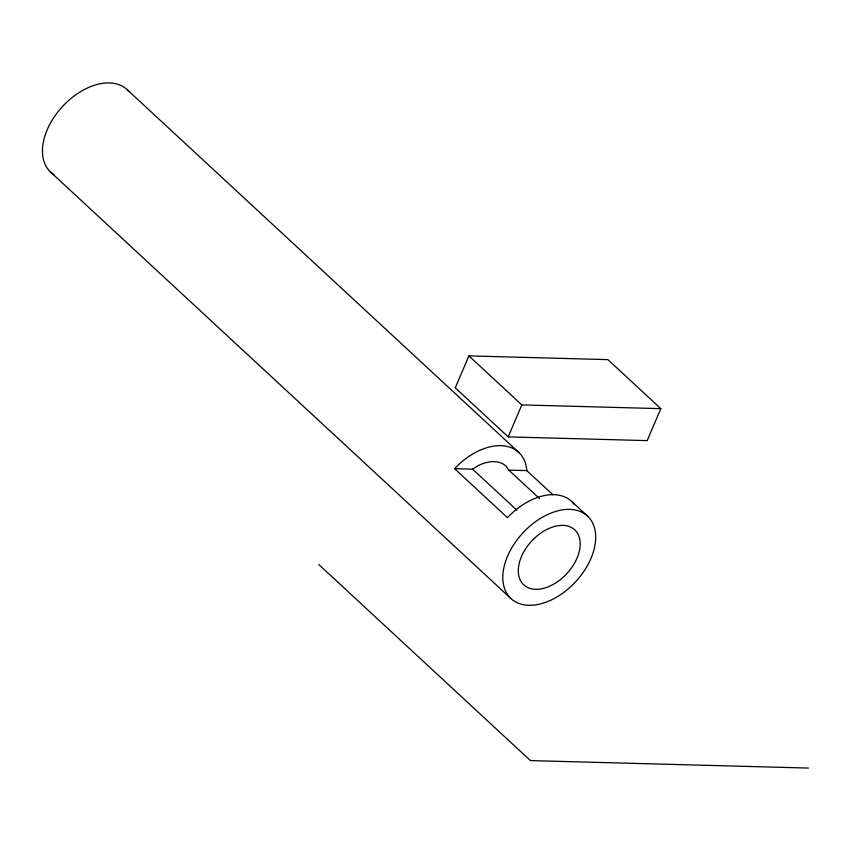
<?xml version="1.0" encoding="UTF-8"?>
<svg xmlns="http://www.w3.org/2000/svg" width="851" height="851" viewBox="0 0 851 851"><rect width="100%" height="100%" fill="white"/><g stroke="black" fill="none" stroke-linecap="round" stroke-linejoin="round"><path stroke-width="1.28" d="M468.901 355.888L455.274 387.854L508.185 436.882L647.196 440.616L660.823 408.65L607.912 359.633L468.901 355.888L521.823 404.916L660.823 408.65M508.185 436.882L521.823 404.916M574.287 504.313A56.262 35.944 -47.2 0 0 507.483 517.685L454.572 468.667L472.582 469.156L478.368 465.561A37.508 23.966 -47.2 0 1 506.175 466.305L508.792 470.135L539.577 498.654M508.792 470.135L526.801 470.614L552.778 494.676M808.45 768.07L530.439 760.592L318.774 564.511M127.448 89.908L519.025 452.658M571.936 501.675L587.818 516.376A56.262 35.944 -47.2 0 1 552.395 599.423A56.262 35.944 -47.2 0 1 507.547 556.224A56.262 35.944 -47.2 0 1 587.818 516.376M472.582 469.156L516.844 510.153M50.326 171.838L510.685 598.306M54.038 174.742A56.262 35.944 -47.2 0 1 61.751 107.29A56.262 35.944 -47.2 0 1 129.054 91.621M454.572 468.667A56.262 35.944 -47.2 0 1 526.801 470.614M551.342 585.403A37.508 23.966 -47.2 0 0 574.957 530.035A37.508 23.966 -47.2 0 0 521.45 556.597A37.508 23.966 -47.2 0 0 551.342 585.403"/></g></svg>
